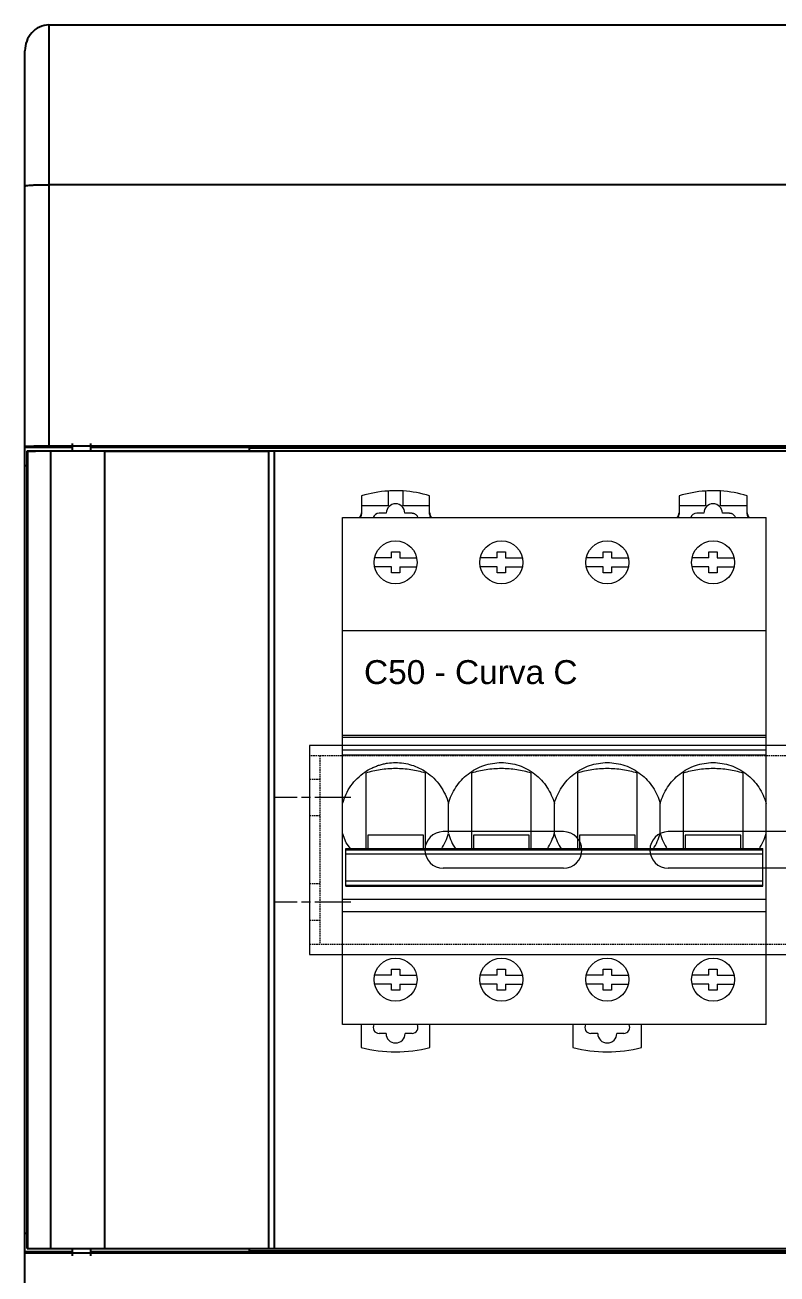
# Model space of a CAD drawing. Header units: millimetres. Extents: x 8199 to 54578, y -26210 to 18307.
# Drawn here: x 46391.9 to 46517.7, y -14721 to -14512 of the extents above; entities that cross this region are included whole.
import ezdxf

# ---------------------------------------------------------------- set-up
doc = ezdxf.new("R2010")
doc.units = ezdxf.units.MM
doc.header["$MEASUREMENT"] = 0
doc.linetypes.add('AM_ISO08W050x2', pattern=[9, 6, -0.75, 1.5, -0.75])
doc.linetypes.add('HIDDEN', pattern=[0.375, 0.25, -0.125])
for name, color, linetype, lineweight in [('Centros', 253, 'AM_ISO08W050x2', 15), ('ELECT-FUERZA-MOTRIZ', 170, 'Continuous', 20), ('Ocultas', 252, 'HIDDEN', 15), ('Perfil C1', 50, 'Continuous', 15), ('TEXTO', 1, 'Continuous', 30)]:
    doc.layers.add(name, color=color, linetype=linetype, lineweight=lineweight)
doc.styles.add('Annotative', font='arial.ttf')

# ---------------------------------------------------------------- blocks, each defined once
blk = doc.blocks.new('A$C41F979FE')
at = {"layer": 'Centros'}
for p, q in [((12.78, 26.25), (0, 26.25)), ((253.95, 26.25), (266.73, 26.25)), ((12.78, 8.75), (0, 8.75)), ((253.95, 8.75), (266.73, 8.75))]:
    blk.add_line(p, q, dxfattribs=at)
at = {"layer": 'Ocultas'}
for p, q in [((259.12, 33.25), (5.87, 33.25)), ((7.62, 33.25), (7.62, 1.75)), ((259.12, 1.75), (259.12, 33.25)), ((7.62, 29.31), (5.87, 29.31)), ((259.12, 29.31), (260.87, 29.31)), ((7.62, 23.19), (5.87, 23.19)), ((259.12, 23.19), (260.87, 23.19)), ((7.62, 11.81), (5.87, 11.81)), ((259.12, 11.81), (260.87, 11.81)), ((7.62, 5.69), (5.87, 5.69)), ((259.12, 5.69), (260.87, 5.69)), ((5.87, 1.75), (259.12, 1.75))]:
    blk.add_line(p, q, dxfattribs=at)
at = {"layer": 'Perfil C1'}
for p, q in [((260.87, 35), (5.87, 35)), ((5.87, 35), (5.87, 0)), ((260.87, 0), (260.87, 35)), ((48.35, 20.56), (28.23, 20.56)), ((85.98, 20.56), (65.85, 20.56)), ((123.6, 20.56), (103.48, 20.56)), ((161.23, 20.56), (141.1, 20.56)), ((198.85, 20.56), (178.73, 20.56)), ((236.48, 20.56), (216.35, 20.56)), ((48.35, 14.44), (28.23, 14.44)), ((85.98, 14.44), (65.85, 14.44)), ((123.6, 14.44), (103.48, 14.44)), ((161.23, 14.44), (141.1, 14.44)), ((198.85, 14.44), (178.73, 14.44)), ((236.48, 14.44), (216.35, 14.44)), ((5.87, 0), (260.87, 0))]:
    blk.add_line(p, q, dxfattribs=at)
for centre, start, end in [((28.23, 17.5), 90, 270), ((48.35, 17.5), 270, 90), ((65.85, 17.5), 90, 270), ((85.98, 17.5), 270, 90), ((103.48, 17.5), 90, 270), ((123.6, 17.5), 270, 90), ((141.1, 17.5), 90, 270), ((161.23, 17.5), 270, 90), ((178.73, 17.5), 90, 270), ((198.85, 17.5), 270, 90), ((216.35, 17.5), 90, 270), ((236.48, 17.5), 270, 90)]:
    blk.add_arc(centre, 3.06, start, end, dxfattribs=at)
blk = doc.blocks.new('Termica 4P')
at = {"layer": 'ELECT-FUERZA-MOTRIZ', "color": 7, "linetype": 'Continuous'}
for p, q in [((7.6, 4.46), (7.6, 2)), ((10.1, 2), (10.1, 4.46)), ((60.7, 4.46), (60.7, 2)), ((63.2, 2), (63.2, 4.46)), ((3.15, 3.64), (3.15, 2)), ((14.55, 2), (14.55, 3.65)), ((56.25, 3.64), (56.25, 2)), ((67.65, 2), (67.65, 3.65)), ((0, -84.8), (0, 0)), ((0, 0), (70.8, 0)), ((3.15, 2), (3.15, 0.57)), ((7.6, 2), (3.15, 2)), ((7.3, 0.77), (6.1, 0.77)), ((14.55, 2), (10.1, 2)), ((11.6, 0.77), (10.4, 0.77)), ((14.55, 0.57), (14.55, 2)), ((56.25, 2), (56.25, 0.57)), ((60.7, 2), (56.25, 2)), ((60.4, 0.77), (59.2, 0.77)), ((67.65, 2), (63.2, 2)), ((64.7, 0.77), (63.5, 0.77)), ((67.65, 0.57), (67.65, 2)), ((70.8, -84.8), (70.8, 0)), ((8.15, -6.73), (8.15, -5.73)), ((8.15, -5.73), (9.55, -5.73)), ((9.55, -5.73), (9.55, -6.73)), ((25.85, -6.73), (25.85, -5.73)), ((25.85, -5.73), (27.25, -5.73)), ((27.25, -5.73), (27.25, -6.73)), ((43.55, -6.73), (43.55, -5.73)), ((43.55, -5.73), (44.95, -5.73)), ((44.95, -5.73), (44.95, -6.73)), ((61.25, -6.73), (61.25, -5.73)), ((61.25, -5.73), (62.65, -5.73)), ((62.65, -5.73), (62.65, -6.73)), ((8.15, -6.73), (5.33, -6.73)), ((8.15, -8.23), (5.33, -8.23)), ((8.15, -9.23), (8.15, -8.23)), ((9.55, -6.73), (12.37, -6.73)), ((9.55, -8.23), (9.55, -9.23)), ((9.55, -8.23), (12.37, -8.23)), ((25.85, -6.73), (23.03, -6.73)), ((25.85, -8.23), (23.03, -8.23)), ((25.85, -9.23), (25.85, -8.23)), ((27.25, -6.73), (30.07, -6.73)), ((27.25, -8.23), (27.25, -9.23)), ((27.25, -8.23), (30.07, -8.23)), ((43.55, -6.73), (40.73, -6.73)), ((43.55, -8.23), (40.73, -8.23)), ((43.55, -9.23), (43.55, -8.23)), ((44.95, -6.73), (47.77, -6.73)), ((44.95, -8.23), (44.95, -9.23)), ((44.95, -8.23), (47.77, -8.23)), ((61.25, -6.73), (58.43, -6.73)), ((61.25, -8.23), (58.43, -8.23)), ((61.25, -9.23), (61.25, -8.23)), ((62.65, -6.73), (65.47, -6.73)), ((62.65, -8.23), (62.65, -9.23)), ((62.65, -8.23), (65.47, -8.23)), ((9.55, -9.23), (8.15, -9.23)), ((27.25, -9.23), (25.85, -9.23)), ((44.95, -9.23), (43.55, -9.23)), ((62.65, -9.23), (61.25, -9.23)), ((0, -18.9), (70.8, -18.9)), ((0, -36.4), (70.8, -36.4)), ((70.8, -36.8), (0, -36.8)), ((70.8, -38.9), (0, -38.9)), ((0, -39.7), (70.8, -39.7)), ((3.85, -42.76), (3.85, -55.38)), ((13.85, -55.38), (13.85, -42.76)), ((21.55, -42.76), (21.55, -55.38)), ((31.55, -55.38), (31.55, -42.76)), ((39.25, -42.76), (39.25, -55.38)), ((49.25, -55.66), (49.25, -42.76)), ((56.95, -42.76), (56.95, -55.38)), ((66.95, -55.66), (66.95, -42.76)), ((17.7, -52.82), (17.7, -47.82)), ((35.4, -52.82), (35.4, -47.82)), ((53.1, -52.82), (53.1, -47.82)), ((4.2, -53.14), (4.2, -55.38)), ((13.5, -53.14), (4.2, -53.14)), ((13.5, -55.38), (13.5, -53.14)), ((21.9, -53.14), (21.9, -55.38)), ((31.2, -53.14), (21.9, -53.14)), ((31.2, -55.38), (31.2, -53.14)), ((48.9, -53.14), (39.6, -53.14)), ((39.6, -53.14), (39.6, -55.38)), ((48.9, -55.38), (48.9, -53.14)), ((66.6, -53.14), (57.3, -53.14)), ((57.3, -53.14), (57.3, -55.38)), ((66.6, -55.38), (66.6, -53.14)), ((0.55, -61.67), (0.55, -55.38)), ((0.55, -55.38), (70.25, -55.38)), ((70.25, -55.66), (0.55, -55.66)), ((0.55, -56.23), (70.25, -56.23)), ((70.25, -61.67), (70.25, -55.38)), ((70.25, -60.85), (0.55, -60.85)), ((0.55, -61.47), (70.25, -61.47)), ((0.55, -61.67), (70.25, -61.67)), ((70.8, -63.9), (0, -63.9)), ((0, -65.91), (70.8, -65.91)), ((8.15, -76.55), (5.33, -76.55)), ((8.15, -75.55), (9.55, -75.55)), ((8.15, -76.55), (8.15, -75.55)), ((9.55, -75.55), (9.55, -76.55)), ((9.55, -76.55), (12.37, -76.55)), ((25.85, -76.55), (23.03, -76.55)), ((25.85, -75.55), (27.25, -75.55)), ((25.85, -76.55), (25.85, -75.55)), ((27.25, -75.55), (27.25, -76.55)), ((27.25, -76.55), (30.07, -76.55)), ((43.55, -76.55), (40.73, -76.55)), ((43.55, -75.55), (44.95, -75.55)), ((43.55, -76.55), (43.55, -75.55)), ((44.95, -75.55), (44.95, -76.55)), ((44.95, -76.55), (47.77, -76.55)), ((61.25, -76.55), (58.43, -76.55)), ((61.25, -75.55), (62.65, -75.55)), ((61.25, -76.55), (61.25, -75.55)), ((62.65, -75.55), (62.65, -76.55)), ((62.65, -76.55), (65.47, -76.55)), ((8.15, -78.05), (5.33, -78.05)), ((8.15, -79.05), (8.15, -78.05)), ((9.55, -79.05), (8.15, -79.05)), ((9.55, -78.05), (12.37, -78.05)), ((9.55, -78.05), (9.55, -79.05)), ((25.85, -78.05), (23.03, -78.05)), ((25.85, -79.05), (25.85, -78.05)), ((27.25, -79.05), (25.85, -79.05)), ((27.25, -78.05), (30.07, -78.05)), ((27.25, -78.05), (27.25, -79.05)), ((43.55, -78.05), (40.73, -78.05)), ((43.55, -79.05), (43.55, -78.05)), ((44.95, -79.05), (43.55, -79.05)), ((44.95, -78.05), (47.77, -78.05)), ((44.95, -78.05), (44.95, -79.05)), ((61.25, -78.05), (58.43, -78.05)), ((61.25, -79.05), (61.25, -78.05)), ((62.65, -79.05), (61.25, -79.05)), ((62.65, -78.05), (65.47, -78.05)), ((62.65, -78.05), (62.65, -79.05)), ((70.8, -84.8), (0, -84.8)), ((3.1, -84.8), (3.1, -88.64)), ((14.6, -88.64), (14.6, -84.8)), ((38.5, -84.8), (38.5, -88.64)), ((50, -88.64), (50, -84.8)), ((7.25, -86.3), (6.1, -86.3)), ((11.6, -86.3), (10.45, -86.3)), ((42.65, -86.3), (41.5, -86.3)), ((47, -86.3), (45.85, -86.3))]:
    blk.add_line(p, q, dxfattribs=at)
blk.add_lwpolyline([(1.31, -55.38), (0.58, -54.39), (0, -52.82)], dxfattribs=at)
for centre in [(8.85, -7.48), (26.55, -7.48), (44.25, -7.48), (61.95, -7.48), (8.85, -77.3), (26.55, -77.3), (44.25, -77.3), (61.95, -77.3)]:
    blk.add_circle(centre, 3.6, dxfattribs=at)
for centre, radius, start, end in [((8.87, -14.85), 19.35, 93.7668, 107.1978), ((8.87, -14.85), 19.35, 86.3591, 93.7668), ((8.87, -14.85), 19.35, 72.9337, 86.3591), ((61.97, -14.85), 19.35, 93.7668, 107.1978), ((61.97, -14.85), 19.35, 86.3591, 93.7668), ((61.97, -14.85), 19.35, 72.9337, 86.3591), ((2.15, 0.79), 0.997, 308.5162, 347.0951), ((2.15, 0.57), 1, 325.1415, 0.0506), ((2.15, 0.79), 0.998, 347.1264, 359.9848), ((6.1, -0.23), 1, 90.0557, 166.5261), ((15.55, 0.79), 0.997, 180.0151, 192.9369), ((15.55, 0.57), 1, 179.9494, 214.8585), ((15.55, 0.79), 0.997, 192.9681, 231.4837), ((55.25, 0.79), 0.997, 308.5162, 347.0951), ((55.25, 0.57), 1, 325.1415, 0.0506), ((55.25, 0.79), 0.998, 347.1264, 359.9848), ((59.2, -0.23), 1, 90.0557, 166.5261), ((68.65, 0.79), 0.997, 180.0151, 192.9369), ((68.65, 0.57), 1, 179.9494, 214.8585), ((68.65, 0.79), 0.997, 192.9681, 231.4837), ((8.68, -50.35), 9.35, 326.8959, 344.6622), ((26.71, -50.35), 9.35, 195.3353, 212.9789), ((26.38, -50.35), 9.35, 327.3842, 344.6624), ((44.41, -50.35), 9.35, 195.3352, 213.1061), ((44.09, -50.35), 9.35, 326.891, 344.6646), ((62.11, -50.35), 9.35, 195.3353, 213.1055), ((61.79, -50.35), 9.35, 326.892, 344.6645), ((6.1, -85.3), 1, 149.9962, 270), ((11.6, -85.3), 1, 270, 30.0036), ((41.5, -85.3), 1, 149.9962, 270), ((47, -85.3), 1, 270, 30.0036), ((8.85, -86.3), 1.6, 180, 0), ((44.25, -86.3), 1.6, 180, 0), ((8.85, -67.4), 22, 254.849, 285.151), ((44.25, -67.4), 22, 254.849, 285.151)]:
    blk.add_arc(centre, radius, start, end, dxfattribs=at)
for centre in [(8.85, 0.77), (61.95, 0.77)]:
    blk.add_ellipse(centre, major_axis=(0, 1.55), ratio=0.997493, start_param=-1.570796, end_param=1.570796, dxfattribs=at)
for points, knots in [([(11.6, 0.77), (11.66, 0.77), (11.77, 0.76), (11.93, 0.72), (12.08, 0.65), (12.22, 0.56), (12.34, 0.44), (12.45, 0.31), (12.52, 0.16), (12.56, 0.05), (12.57, 0)], [0, 0, 0, 0, 0.124961, 0.249971, 0.374922, 0.49992, 0.624966, 0.750011, 0.875009, 1, 1, 1, 1]), ([(64.7, 0.77), (64.76, 0.77), (64.87, 0.76), (65.03, 0.72), (65.18, 0.65), (65.32, 0.56), (65.44, 0.44), (65.55, 0.31), (65.62, 0.16), (65.66, 0.05), (65.67, 0)], [0, 0, 0, 0, 0.124961, 0.249971, 0.374922, 0.49992, 0.624966, 0.750011, 0.875009, 1, 1, 1, 1]), ([(3.72, -42.58), (4.09, -42.32), (4.68, -41.98), (5.52, -41.61), (6.16, -41.38), (6.82, -41.2), (7.71, -41.03), (8.4, -40.98), (8.85, -40.98)], [0, 0, 0, 0, 0.249926, 0.374969, 0.500011, 0.625051, 0.750091, 1, 1, 1, 1]), ([(8.85, -40.98), (9.3, -40.98), (10.21, -41.05), (11.54, -41.36), (12.81, -41.86), (13.6, -42.32), (13.98, -42.57)], [0, 0, 0, 0, 0.249992, 0.499979, 0.749982, 1, 1, 1, 1]), ([(17.7, -47.82), (17.83, -47.34), (18.17, -46.4), (18.9, -45.08), (19.83, -43.89), (20.94, -42.87), (22.21, -42.05), (23.59, -41.44), (25.05, -41.07), (26.05, -40.98), (26.55, -40.98)], [0, 0, 0, 0, 0.124855, 0.249804, 0.374788, 0.499813, 0.624855, 0.749898, 0.874958, 1, 1, 1, 1]), ([(26.55, -40.98), (27.05, -40.98), (28.05, -41.07), (29.51, -41.44), (30.89, -42.05), (32.16, -42.87), (33.27, -43.89), (34.2, -45.08), (34.93, -46.4), (35.27, -47.34), (35.4, -47.82)], [0, 0, 0, 0, 0.125051, 0.250109, 0.375142, 0.500187, 0.625217, 0.750204, 0.875151, 1, 1, 1, 1]), ([(35.4, -47.82), (35.53, -47.34), (35.87, -46.4), (36.6, -45.08), (37.53, -43.89), (38.64, -42.87), (39.91, -42.05), (41.29, -41.44), (42.75, -41.07), (43.75, -40.98), (44.25, -40.98)], [0, 0, 0, 0, 0.124859, 0.249812, 0.374795, 0.499819, 0.624859, 0.7499, 0.874958, 1, 1, 1, 1]), ([(44.25, -40.98), (44.75, -40.98), (45.75, -41.07), (47.21, -41.44), (48.59, -42.05), (49.86, -42.87), (50.97, -43.89), (51.9, -45.08), (52.63, -46.4), (52.97, -47.34), (53.1, -47.82)], [0, 0, 0, 0, 0.125044, 0.250095, 0.375129, 0.500174, 0.625207, 0.750197, 0.875148, 1, 1, 1, 1]), ([(53.1, -47.82), (53.23, -47.34), (53.57, -46.4), (54.3, -45.08), (55.23, -43.89), (56.34, -42.87), (57.61, -42.05), (58.99, -41.44), (60.45, -41.07), (61.45, -40.98), (61.95, -40.98)], [0, 0, 0, 0, 0.124859, 0.24981, 0.374794, 0.499818, 0.624858, 0.749899, 0.874958, 1, 1, 1, 1]), ([(61.95, -40.98), (62.45, -40.98), (63.45, -41.07), (64.91, -41.44), (66.29, -42.05), (67.56, -42.87), (68.67, -43.89), (69.6, -45.08), (70.33, -46.4), (70.67, -47.34), (70.8, -47.82)], [0, 0, 0, 0, 0.125044, 0.250096, 0.37513, 0.500175, 0.625207, 0.750196, 0.875147, 1, 1, 1, 1]), ([(0, -47.82), (0.14, -47.3), (0.53, -46.27), (1.35, -44.84), (2.42, -43.59), (3.27, -42.89), (3.72, -42.58)], [0, 0, 0, 0, 0.249916, 0.499909, 0.749951, 1, 1, 1, 1]), ([(8.85, -41.99), (7.99, -41.99), (6.3, -42.12), (4.64, -42.5), (3.85, -42.76)], [0, 0, 0, 0, 0.509146, 1, 1, 1, 1]), ([(13.85, -42.76), (13.06, -42.5), (11.4, -42.12), (9.71, -41.99), (8.85, -41.99)], [0, 0, 0, 0, 0.490854, 1, 1, 1, 1]), ([(13.98, -42.57), (14.43, -42.88), (15.28, -43.58), (16.34, -44.84), (17.17, -46.26), (17.56, -47.3), (17.7, -47.82)], [0, 0, 0, 0, 0.250039, 0.50008, 0.750081, 1, 1, 1, 1]), ([(26.55, -41.99), (25.69, -41.99), (24, -42.12), (22.34, -42.5), (21.55, -42.76)], [0, 0, 0, 0, 0.509146, 1, 1, 1, 1]), ([(31.55, -42.76), (30.76, -42.5), (29.1, -42.12), (27.41, -41.99), (26.55, -41.99)], [0, 0, 0, 0, 0.490854, 1, 1, 1, 1]), ([(44.25, -41.99), (43.39, -41.99), (41.7, -42.12), (40.04, -42.5), (39.25, -42.76)], [0, 0, 0, 0, 0.509148, 1, 1, 1, 1]), ([(49.25, -42.76), (48.46, -42.5), (46.8, -42.12), (45.11, -41.99), (44.25, -41.99)], [0, 0, 0, 0, 0.490893, 1, 1, 1, 1]), ([(61.95, -41.99), (61.09, -41.99), (59.4, -42.12), (57.74, -42.5), (56.95, -42.76)], [0, 0, 0, 0, 0.509148, 1, 1, 1, 1]), ([(66.95, -42.76), (66.16, -42.5), (64.5, -42.12), (62.81, -41.99), (61.95, -41.99)], [0, 0, 0, 0, 0.490893, 1, 1, 1, 1])]:
    blk.add_open_spline(points, degree=3, knots=knots, dxfattribs=at)
at = {"layer": 'ELECT-FUERZA-MOTRIZ', "style": 'Annotative'}
blk.add_attdef('TERMICA', (3.57, -27.84), '', height=4, dxfattribs=at)

msp = doc.modelspace()

# ---------------------------------------------------------------- linework, layer by layer
at = {"color": 7, "linetype": 'Continuous'}
for p, q in [((46395.94236, -14512.01055), (46395.94236, -14582.49872)), ((46395.94236, -14512.01055), (46850.19525, -14512.01055)), ((46391.94236, -15209.78499), (46391.94236, -14516.31121)), ((46850.19525, -14538.73501), (46395.94236, -14538.73501)), ((46399.90366, -14582.72563), (46391.94236, -14582.72563)), ((46392.31387, -14716.75737), (46392.31387, -14583.31227)), ((46392.33655, -14583.31283), (46392.33655, -14716.75737)), ((46392.41366, -14583.3114), (46393.63884, -14583.3114)), ((46393.63884, -14583.3114), (46393.72874, -14583.26054)), ((46393.72874, -14583.26054), (46399.90366, -14583.26054)), ((46850.19525, -14582.49872), (46395.94236, -14582.49872)), ((46396.21245, -14583.32886), (46396.21245, -14716.75737)), ((46405.31242, -14583.32886), (46396.21245, -14583.32886)), ((46399.90366, -14583.29109), (46399.90366, -14582.06054)), ((46402.90365, -14582.06054), (46402.90365, -14583.29109)), ((46429.49236, -14582.72563), (46402.90365, -14582.72563)), ((46402.90365, -14583.26054), (46664.45543, -14583.26054)), ((46405.31242, -14716.75737), (46405.31242, -14583.32886)), ((46429.49236, -14583.26054), (46429.49236, -14582.72563)), ((46664.45543, -14582.81344), (46429.49236, -14582.81344)), ((46432.64577, -14583.34156), (46432.64577, -14716.75737)), ((46433.64587, -14583.34198), (46432.64577, -14583.34156)), ((46433.64587, -14716.75737), (46433.64587, -14583.34198)), ((46392.31387, -14585.78699), (46391.94236, -14585.78699)), ((46392.31387, -14714.2341), (46391.94236, -14714.2341)), ((46399.90366, -14717.29545), (46391.94236, -14717.29545)), ((46854.19525, -14717.52237), (46391.94236, -14717.52237)), ((46392.31387, -14716.75737), (46849.26722, -14716.75737)), ((46399.90366, -14717.96054), (46399.90366, -14716.75737)), ((46402.90365, -14716.75737), (46402.90365, -14717.96054)), ((46429.49236, -14717.29545), (46402.90365, -14717.29545)), ((46429.49236, -14717.29545), (46429.49236, -14716.75737)), ((46664.45543, -14717.20765), (46429.49236, -14717.20765))]:
    msp.add_line(p, q, dxfattribs=at)
for centre, major_axis, ratio, start_param, end_param in [((46395.94236, -14582.56854), (4, 0), 0.017455065, 1.570796327, 3.141592654), ((46542.04099, -14562.37715), (2405, -0.04259), 0.00872685, -1.627678638, -1.616298447)]:
    msp.add_ellipse(centre, major_axis=major_axis, ratio=ratio, start_param=start_param, end_param=end_param, dxfattribs=at)
for points, knots in [([(46395.94236, -14512.01055), (46395.40249, -14512.01055), (46394.30871, -14512.25196), (46392.97731, -14513.25142), (46392.13067, -14514.67847), (46391.94236, -14515.77017), (46391.94236, -14516.31121)], [0, 0, 0, 0, 0.249775465, 0.499635797, 0.749681508, 1, 1, 1, 1]), ([(46391.94236, -14538.96693), (46391.94236, -14538.93699), (46392.08793, -14538.90592), (46392.27819, -14538.8661), (46392.66383, -14538.83067), (46393.14637, -14538.79727), (46393.74777, -14538.77039), (46394.68968, -14538.74251), (46395.4317, -14538.73501), (46395.94236, -14538.73501)], [0, 0, 0, 0, 0.022335074, 0.079849189, 0.172278825, 0.296114117, 0.446910948, 0.619066603, 1, 1, 1, 1]), ([(46392.31387, -14583.31228), (46392.3133, -14583.30982), (46392.33028, -14583.31487), (46392.34419, -14583.30986), (46392.37831, -14583.31213), (46392.40092, -14583.3114), (46392.41366, -14583.3114)], [0, 0, 0, 0, 0.075627775, 0.291527976, 0.61693584, 1, 1, 1, 1]), ([(46392.33655, -14583.31283), (46392.33076, -14583.31277), (46392.32636, -14583.31289), (46392.31425, -14583.3124), (46392.31999, -14583.31234), (46392.32172, -14583.31232)], [0, 0, 0, 0, 0.690512218, 0.794738891, 1, 1, 1, 1]), ([(46396.21245, -14583.32886), (46395.84642, -14583.32886), (46394.55445, -14583.32745), (46393.26245, -14583.32269), (46392.33655, -14583.31283)], [0, 0, 0, 0, 0.283306721, 1, 1, 1, 1])]:
    msp.add_open_spline(points, degree=3, knots=knots, dxfattribs=at)

# ---------------------------------------------------------------- block references
msp.add_blockref('A$C41F979FE', (46433.64587, -14667.54969))
at = {"layer": 'TEXTO'}
msp.add_blockref('Termica 4P', (46445.05811, -14594.44967), dxfattribs=at).add_auto_attribs({'TERMICA': 'C50 - Curva C'})

doc.saveas('drawing.dxf')
